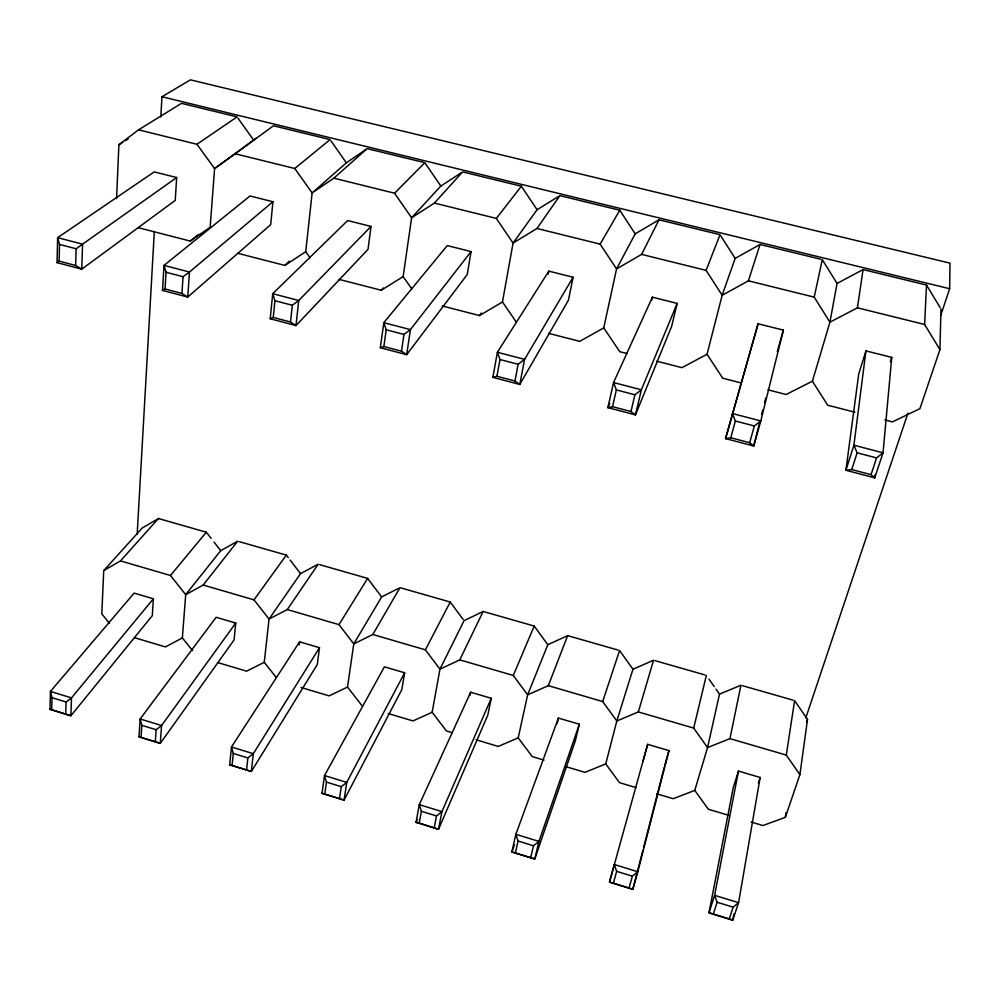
<?xml version="1.0" encoding="UTF-8"?>
<svg xmlns="http://www.w3.org/2000/svg" width="1000" height="1000" viewBox="0 0 1000 1000"><rect width="100%" height="100%" fill="white"/><g stroke="black" fill="none" stroke-linecap="round" stroke-linejoin="round"><path stroke-width="1.5" d="M940.725 315.363L949.65 288.725L950 263.15L190.438 79.85L161.962 96.75L160.812 116.988M57.05 262.663L57.638 237.662L154.213 171.9L176.675 177.55L175.238 200.4L81.75 269.163L57.05 262.663L59.112 261.137L75.638 265.475L81.75 269.163L82.562 244.163L176.675 177.55M59.112 261.137L59.513 244.438L57.638 237.662L82.562 244.163L76.137 248.775L59.513 244.438M50 709.3L50.45 691.438L134.113 593.112L153.375 598.787L152.287 615.662L70.888 715.75L50 709.3L70.888 715.75L71.487 697.9L153.375 598.787M51.712 709.613L52.025 697.688L50.45 691.438L71.487 697.9L66.062 702.013L65.688 713.925M884.887 419.938L892.412 421.875L919.9 408.688L939.925 349.637L940.975 309M75.638 265.475L76.137 248.775M116.562 198.675L118.9 144.688L138.562 129.825L181.5 103.338L237.062 116.888L196.95 144.288L138.562 129.825M211.125 538.362L206.325 532.212L158.438 518.513L142.175 528.05L103.725 570.612L101.8 613.95L109.325 623.175M939.925 349.637L924.613 324.475L926.525 285.05L863.075 269.575L837.062 283.45L829.925 322.175L812.4 381.213L786.112 394.5L767.987 389.837M137.175 534.288L154.288 232.213M162.5 290.413L164.013 265.387L250.012 195.987L272.913 201.75L270.712 224.638L187.738 297.062L162.5 290.413L165.025 288.988L181.912 293.425L187.738 297.062L189.475 272.025L272.913 201.75M165.025 288.988L166.062 272.275L164.013 265.387L189.475 272.025L183.05 276.712L181.912 293.425M139.025 736.8L140.137 718.962L216.163 617.275L235.738 623.05L234.1 639.9L160.287 743.363L139.025 736.8L160.287 743.363L161.562 725.55L235.738 623.05M141.075 737.212L141.825 725.312L140.137 718.962L161.562 725.55L156.125 729.712L155.3 741.6M192.587 650.65L182.362 637.925L185.7 594.637L220.725 550.65L237.662 541.188L203.188 585.037L185.7 594.637L170.463 575.487L120.487 560.913L103.725 570.612M891.75 357.375L883.025 452.788L874.737 477.863L845.9 470.275L858.75 373.888L865.95 350.887L891.75 357.375L890.35 361.688M875.037 474.775L874.737 477.863L871.05 474.65L851.75 469.575L845.9 470.275L853.9 445.2L865.95 350.887M270.225 318.775L272.712 293.712L347.675 220.55L371.012 226.425L368.025 249.338L296.012 325.562L270.225 318.775L273.25 317.45L290.512 321.987L296.012 325.562L298.738 300.5L371.012 226.425M273.25 317.45L274.938 300.712L272.712 293.712L298.738 300.5L292.3 305.25L290.512 321.987M229.675 764.788L231.475 747.013L299.575 641.838L319.488 647.7L317.275 664.538L251.337 771.475L229.675 764.788L251.337 771.475L253.3 753.7L319.488 647.7M232.087 765.312L233.3 753.45L231.475 747.013L253.3 753.7L247.85 757.925L246.575 769.788M310.163 257.863L305.725 251.7L312.137 192.925L294.788 168.512L235.25 153.763L214.587 168.575L210.15 227.262L190.263 241.075L138.225 227.675M276.175 677.375L264.262 662.3L269.037 619.062L300.538 573.612L318.175 564.225L287.288 609.562L269.037 619.062L254.013 599.862L203.188 585.037M299.2 644.9L299.575 641.838M799.887 774.65L807.5 719.45L794.6 700.6L786.3 755.088L799.887 774.65L785.337 817.337L762.887 825.537L751.087 822.013M380.312 347.738L383.812 322.675L447.25 245.588L471.062 251.575L467.25 274.513L406.675 354.675L380.312 347.738L383.862 346.538L401.5 351.175L406.675 354.675L410.412 329.613L471.062 251.575M383.862 346.538L386.213 329.787L383.812 322.675L410.412 329.613L403.963 334.425L401.5 351.175M322.013 793.3L324.513 775.562L384.4 666.825L404.65 672.788L401.838 689.575L344.062 800.113L322.013 793.3L344.062 800.113L346.737 782.387L404.65 672.788M324.775 793.938L326.463 782.1L324.513 775.562L346.737 782.387L341.287 786.663L339.525 798.487M411.875 289L403.137 276.6L411.613 217.763L440.825 186.05L461.337 172.738M361.975 705.675L347.512 687.062L353.775 643.9L381.637 596.938L398.675 588.312M785.337 817.337L786.012 812.775M656.737 361.188L681.9 367.675L707.038 354.275L722.163 295.275L748.4 280.837L814.225 297.137L829.925 322.175L857.412 307.825L863.075 269.575M760.15 777.463L738.587 902.675L732.775 920.15L709 912.8L733.225 787.738L738.462 771.087L760.15 777.463L758.35 783.012M733.85 914L732.775 920.15L709 912.8L714.613 895.325L738.462 771.087M516.188 321.925L502.463 301.988L513.062 243.088L537.087 209.713L558.612 196.412M492.85 377.362L497.4 352.275L548.8 271.125L573.088 277.238L568.425 300.2L519.788 384.45L492.85 377.362L496.925 376.275L514.963 381.012L519.788 384.45L524.6 359.363L573.088 277.238M452.325 732.688L446.4 730.925L432.15 712.25L439.963 669.163L464.05 620.65L483.125 611.45L534.212 626.062L547.8 644.737L527.625 694.85L518.212 737.862L532.238 756.587L543.962 760.088M496.925 376.275L499.988 359.513L497.4 352.275L524.6 359.363L518.138 364.263L514.963 381.012M434.225 827.725L436.488 815.938L441.938 811.612L438.525 829.287L419.2 823.088L421.375 811.287L419.288 804.663L470.662 692.225L491.262 698.288L487.825 715.05L438.525 829.287L416.05 822.337L419.288 804.663L441.938 811.612L491.262 698.288M548.212 274.188L548.8 271.125M470.062 695.275L470.662 692.225M635.925 787.575L619.538 782.675L605.737 763.9L616.812 721L638.337 711.938L693.7 728.075L707.55 747.588L729.963 738.65L740.925 685.238L719.5 694.137L707.55 747.588L694.775 790.387L673.188 798.713L656.787 793.812M814.225 297.137L822.275 259.625L837.062 283.45M627.125 353.562L619.725 351.662L603.737 327.875L616.562 268.925L635.188 233.825L659.013 219.8L720.037 234.688L706.1 270.363L722.163 295.275L735.15 258.4L760.05 244.45L820.763 259.25M609.788 403.4L607.888 407.638L612.537 406.675L616.35 389.913L613.55 382.55L652.4 297.188L677.175 303.412L671.625 326.388L635.45 414.888L607.888 407.638L613.55 382.55L641.363 389.8L677.175 303.412M515.4 852.8L518.088 841.038L515.862 834.312L558.4 718.062L579.35 724.225L575.288 740.962L534.763 859L511.863 851.925L515.862 834.312L538.95 841.4L534.763 859L511.863 851.925L514.525 844.613M651.725 300.05L652.4 297.188M557.1 723.637L558.4 718.062M630.988 411.525L634.913 394.762L641.363 389.8L635.45 414.888L630.988 411.525L612.537 406.675M530.712 857.525L533.488 845.775L538.95 841.4L579.35 724.225M693.7 728.075L706.363 675.35M759.712 422.038L753.737 446.025L725.55 438.6L758.088 323.762L783.375 330.112L760.812 420.938L753.737 446.025L749.65 442.725L730.788 437.762L725.55 438.6L758.088 323.762M761.575 414.55L762.7 410.05M764.575 402.562L765.688 398.062M642.913 850.138L632.825 889.287L609.5 882.075L614.288 864.525L637.812 871.737L632.825 889.287L609.5 882.075L647.663 744.338L668.962 750.612L637.812 871.737L632.35 876.175L629.05 887.887M643.688 847.125L664.25 767.312M730.788 437.762L735.362 421.012L732.35 413.512L760.812 420.938L754.35 425.975L749.65 442.725M643.1 761.038L647.663 744.338M613.438 883.062L616.65 871.35L614.288 864.525M777.312 351.675L783.375 330.112M664.638 765.913L668.962 750.612M638.337 711.938L653.562 660.238L632.95 669.237L616.812 721L602.7 701.55L548.3 685.675L527.625 694.85L513.275 675.462L459.8 659.875L439.963 669.163L425.375 649.837L372.812 634.5L353.775 643.9L338.975 624.637L287.288 609.562M748.4 280.837L760.05 244.45M851.75 469.575L857.138 452.825L853.9 445.2L883.025 452.788L876.562 457.9L871.05 474.65M713.35 913.925L717.125 902.25L714.613 895.325L738.587 902.675L733.125 907.175L729.262 918.838M602.7 701.55L619.575 650.5L632.95 669.237M805.825 717.837L907.987 413.025M806.538 722.325L807.5 719.45M548.3 685.675L567.65 635.638L618.088 650.075M513.275 675.462L534.212 626.062M417.337 819.513L416.05 822.337L419.2 823.088M459.8 659.875L483.125 611.45M365.938 149.462L346.35 162.825L312.137 192.925L333.837 178.175L394.562 193.212L411.613 217.763L434.387 203.075L496.325 218.412L513.062 243.088L536.962 228.475L600.15 244.125L616.562 268.925L641.612 254.387L659.013 219.8M425.375 649.837L450.238 602.038L399.988 587.65L372.812 634.5M600.15 244.125L619.75 210.225L559.875 195.625L536.962 228.475M338.975 624.637L367.612 578.387L319.675 564.663M442.163 305.938L479.538 315.562L481.275 313.062M254.013 599.862L286.325 555.112L288.225 557.575M496.325 218.412L521.362 186.238L537.087 209.713M170.463 575.487L206.325 532.212M339.15 279.413L381.275 290.25L383.275 287.95M120.487 560.913L158.438 518.513M434.387 203.075L462.612 171.9L521.362 186.238M394.562 193.212L424.825 162.688L440.825 186.05M237.625 253.263L284.862 265.425L289.337 261.163M333.837 178.175L367.163 148.625L423.312 162.312M294.788 168.512L330.075 139.575L273.475 125.775L235.25 153.763M190.263 241.075L198.588 234.387M256.087 138.25L214.587 168.575L196.95 144.288M284.862 265.425L305.725 251.7M381.275 290.25L403.137 276.6M118.9 144.688L122.863 142.238M125.512 140.6L128.15 138.95M479.538 315.562L502.463 301.988M603.737 327.875L579.738 341.362L548.5 333.312M182.362 637.925L165.438 646.925L134.525 637.688M264.262 662.3L246.612 671.188L218.175 662.688M347.512 687.062L329.113 695.863L301.075 687.475M547.8 644.737L567.65 635.638M432.15 712.25L412.987 720.938L388.212 713.525M518.212 737.862L498.275 746.425L476.037 739.775M605.737 763.9L584.987 772.35L565.938 766.663M161.962 96.75L949.65 288.725M641.612 254.387L706.1 270.363M857.412 307.825L924.613 324.475M740.8 382.837L722.688 378.175L707.038 354.275M854.788 412.188L827.7 405.213L812.4 381.213M166.062 272.275L183.05 276.712M274.938 300.712L292.3 305.25M386.213 329.787L403.963 334.425M499.988 359.513L518.138 364.263M616.35 389.913L634.913 394.762M735.362 421.012L754.35 425.975M857.138 452.825L876.562 457.9M239.137 541.613L286.325 555.112M655.037 660.65L704.887 674.925M742.412 685.662L793.112 700.175M729.963 738.65L786.3 755.088M728.975 815.4L708.325 809.225L694.775 790.387M52.025 697.688L66.062 702.013M141.825 725.312L156.125 729.712M233.3 753.45L247.85 757.925M326.463 782.1L341.287 786.663M421.375 811.287L436.488 815.938M518.088 841.038L533.488 845.775M616.65 871.35L632.35 876.175M717.125 902.25L733.125 907.175M214 542.05L220.725 550.65M290.113 560.05L300.538 573.612M367.612 578.387L381.637 596.938M450.238 602.038L463.125 619.412M237.938 118.112L253.6 140.037M708.988 679.1L714.237 686.625M716 689.125L719.5 694.137M330.938 140.8L346.35 162.825M619.75 210.225L635.188 233.825M720.875 236.012L735.15 258.4M926.525 285.05L940.175 307.663"/></g></svg>
